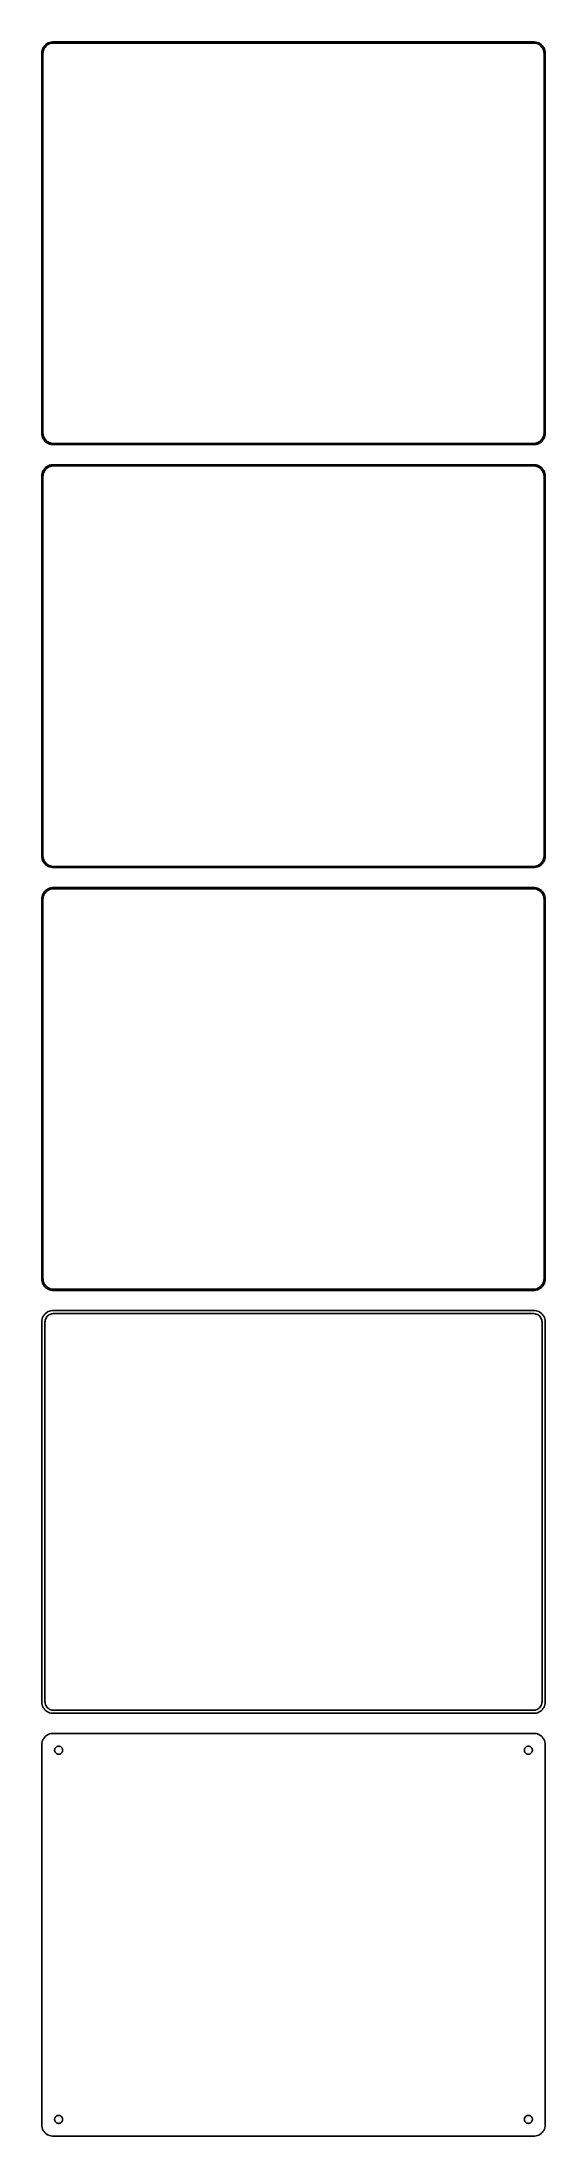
# Model space of a CAD drawing. Header units: metres. Extents: x -112 to 112, y 666 to 1602.
import ezdxf

# ---------------------------------------------------------------- set-up
doc = ezdxf.new("R2010")
doc.units = ezdxf.units.M

msp = doc.modelspace()

# ---------------------------------------------------------------- linework, layer by layer
for p, q in [((-110.687, 1600.85), (-111.145, 1600.42)), ((-110.179, 1601.22), (-110.687, 1600.85)), ((-110.278, 1600.41), (-109.795, 1600.76)), ((-109.629, 1601.52), (-110.179, 1601.22)), ((-109.795, 1600.76), (-109.272, 1601.05)), ((-109.045, 1601.76), (-109.629, 1601.52)), ((-109.272, 1601.05), (-108.718, 1601.27)), ((-108.437, 1601.91), (-109.045, 1601.76)), ((-108.718, 1601.27), (-108.14, 1601.42)), ((-107.814, 1601.99), (-108.437, 1601.91)), ((-108.14, 1601.42), (-107.548, 1601.49)), ((107.814, 1601.99), (-107.814, 1601.99)), ((-107.548, 1601.49), (107.548, 1601.49)), ((107.548, 1601.49), (108.14, 1601.42)), ((108.437, 1601.91), (107.814, 1601.99)), ((108.14, 1601.42), (108.718, 1601.27)), ((109.045, 1601.76), (108.437, 1601.91)), ((108.718, 1601.27), (109.272, 1601.05)), ((109.629, 1601.52), (109.045, 1601.76)), ((109.272, 1601.05), (109.795, 1600.76)), ((110.179, 1601.22), (109.629, 1601.52)), ((109.795, 1600.76), (110.278, 1600.41)), ((110.687, 1600.85), (110.179, 1601.22)), ((111.145, 1600.42), (110.687, 1600.85)), ((-112.461, 1597.63), (-112.5, 1597)), ((-112.5, 1597), (-112.5, 1427)), ((-112.343, 1598.24), (-112.461, 1597.63)), ((-112.149, 1598.84), (-112.343, 1598.24)), ((-111.882, 1599.41), (-112.149, 1598.84)), ((-112, 1596.75), (-111.963, 1597.35)), ((-112, 1427.25), (-112, 1596.75)), ((-111.963, 1597.35), (-111.851, 1597.93)), ((-111.545, 1599.94), (-111.882, 1599.41)), ((-111.851, 1597.93), (-111.666, 1598.5)), ((-111.666, 1598.5), (-111.412, 1599.04)), ((-111.145, 1600.42), (-111.545, 1599.94)), ((-111.412, 1599.04), (-111.093, 1599.54)), ((-111.093, 1599.54), (-110.713, 1600)), ((-110.713, 1600), (-110.278, 1600.41)), ((110.278, 1600.41), (110.713, 1600)), ((110.713, 1600), (111.093, 1599.54)), ((111.093, 1599.54), (111.412, 1599.04)), ((111.545, 1599.94), (111.145, 1600.42)), ((111.412, 1599.04), (111.666, 1598.5)), ((111.882, 1599.41), (111.545, 1599.94)), ((111.666, 1598.5), (111.851, 1597.93)), ((111.851, 1597.93), (111.963, 1597.35)), ((112.149, 1598.84), (111.882, 1599.41)), ((111.963, 1597.35), (112, 1596.75)), ((112, 1596.75), (112, 1427.25)), ((112.343, 1598.24), (112.149, 1598.84)), ((112.461, 1597.63), (112.343, 1598.24)), ((112.5, 1597), (112.461, 1597.63)), ((112.5, 1427), (112.5, 1597)), ((-112.5, 1427), (-112.461, 1426.37)), ((-112.461, 1426.37), (-112.343, 1425.76)), ((-112.343, 1425.76), (-112.149, 1425.16)), ((-112.149, 1425.16), (-111.882, 1424.59)), ((-111.963, 1426.65), (-112, 1427.25)), ((-111.851, 1426.07), (-111.963, 1426.65)), ((-111.882, 1424.59), (-111.545, 1424.06)), ((-111.666, 1425.5), (-111.851, 1426.07)), ((-111.412, 1424.96), (-111.666, 1425.5)), ((-111.545, 1424.06), (-111.145, 1423.58)), ((-111.093, 1424.46), (-111.412, 1424.96)), ((-111.145, 1423.58), (-110.687, 1423.15)), ((-110.713, 1424), (-111.093, 1424.46)), ((-110.278, 1423.59), (-110.713, 1424)), ((-110.687, 1423.15), (-110.179, 1422.78)), ((-109.795, 1423.24), (-110.278, 1423.59)), ((-110.179, 1422.78), (-109.629, 1422.48)), ((-109.272, 1422.95), (-109.795, 1423.24)), ((-108.718, 1422.73), (-109.272, 1422.95)), ((-108.14, 1422.58), (-108.718, 1422.73)), ((108.718, 1422.73), (108.14, 1422.58)), ((109.272, 1422.95), (108.718, 1422.73)), ((109.795, 1423.24), (109.272, 1422.95)), ((109.629, 1422.48), (110.179, 1422.78)), ((110.278, 1423.59), (109.795, 1423.24)), ((110.179, 1422.78), (110.687, 1423.15)), ((110.713, 1424), (110.278, 1423.59)), ((110.687, 1423.15), (111.145, 1423.58)), ((111.093, 1424.46), (110.713, 1424)), ((111.412, 1424.96), (111.093, 1424.46)), ((111.145, 1423.58), (111.545, 1424.06)), ((111.666, 1425.5), (111.412, 1424.96)), ((111.545, 1424.06), (111.882, 1424.59)), ((111.851, 1426.07), (111.666, 1425.5)), ((111.963, 1426.65), (111.851, 1426.07)), ((111.882, 1424.59), (112.149, 1425.16)), ((112, 1427.25), (111.963, 1426.65)), ((112.149, 1425.16), (112.343, 1425.76)), ((112.343, 1425.76), (112.461, 1426.37)), ((112.461, 1426.37), (112.5, 1427)), ((-109.629, 1422.48), (-109.045, 1422.24)), ((-109.045, 1422.24), (-108.437, 1422.09)), ((-108.437, 1422.09), (-107.814, 1422.01)), ((-107.548, 1422.51), (-108.14, 1422.58)), ((-107.814, 1422.01), (107.814, 1422.01)), ((107.548, 1422.51), (-107.548, 1422.51)), ((108.14, 1422.58), (107.548, 1422.51)), ((107.814, 1422.01), (108.437, 1422.09)), ((108.437, 1422.09), (109.045, 1422.24)), ((109.045, 1422.24), (109.629, 1422.48)), ((-112.461, 1408.63), (-112.5, 1408)), ((-112.5, 1408), (-112.5, 1238)), ((-112.343, 1409.24), (-112.461, 1408.63)), ((-112.149, 1409.84), (-112.343, 1409.24)), ((-111.882, 1410.41), (-112.149, 1409.84)), ((-112, 1407.75), (-111.963, 1408.35)), ((-112, 1238.25), (-112, 1407.75)), ((-111.963, 1408.35), (-111.851, 1408.93)), ((-111.545, 1410.94), (-111.882, 1410.41)), ((-111.851, 1408.93), (-111.666, 1409.5)), ((-111.666, 1409.5), (-111.412, 1410.04)), ((-111.145, 1411.42), (-111.545, 1410.94)), ((-111.412, 1410.04), (-111.093, 1410.54)), ((-110.687, 1411.85), (-111.145, 1411.42)), ((-111.093, 1410.54), (-110.713, 1411)), ((-110.713, 1411), (-110.278, 1411.41)), ((-110.179, 1412.22), (-110.687, 1411.85)), ((-110.278, 1411.41), (-109.795, 1411.76)), ((-109.629, 1412.52), (-110.179, 1412.22)), ((-109.795, 1411.76), (-109.272, 1412.05)), ((-109.045, 1412.76), (-109.629, 1412.52)), ((-109.272, 1412.05), (-108.718, 1412.27)), ((-108.437, 1412.91), (-109.045, 1412.76)), ((-108.718, 1412.27), (-108.14, 1412.42)), ((-107.814, 1412.99), (-108.437, 1412.91)), ((-108.14, 1412.42), (-107.548, 1412.49)), ((107.814, 1412.99), (-107.814, 1412.99)), ((-107.548, 1412.49), (107.548, 1412.49)), ((107.548, 1412.49), (108.14, 1412.42)), ((108.437, 1412.91), (107.814, 1412.99)), ((108.14, 1412.42), (108.718, 1412.27)), ((109.045, 1412.76), (108.437, 1412.91)), ((108.718, 1412.27), (109.272, 1412.05)), ((109.629, 1412.52), (109.045, 1412.76)), ((109.272, 1412.05), (109.795, 1411.76)), ((110.179, 1412.22), (109.629, 1412.52)), ((109.795, 1411.76), (110.278, 1411.41)), ((110.687, 1411.85), (110.179, 1412.22)), ((110.278, 1411.41), (110.713, 1411)), ((111.145, 1411.42), (110.687, 1411.85)), ((110.713, 1411), (111.093, 1410.54)), ((111.093, 1410.54), (111.412, 1410.04)), ((111.545, 1410.94), (111.145, 1411.42)), ((111.412, 1410.04), (111.666, 1409.5)), ((111.882, 1410.41), (111.545, 1410.94)), ((111.666, 1409.5), (111.851, 1408.93)), ((111.851, 1408.93), (111.963, 1408.35)), ((112.149, 1409.84), (111.882, 1410.41)), ((111.963, 1408.35), (112, 1407.75)), ((112, 1407.75), (112, 1238.25)), ((112.343, 1409.24), (112.149, 1409.84)), ((112.461, 1408.63), (112.343, 1409.24)), ((112.5, 1408), (112.461, 1408.63)), ((112.5, 1238), (112.5, 1408)), ((-112.5, 1238), (-112.461, 1237.37)), ((-112.461, 1237.37), (-112.343, 1236.76)), ((-112.343, 1236.76), (-112.149, 1236.16)), ((-112.149, 1236.16), (-111.882, 1235.59)), ((-111.963, 1237.65), (-112, 1238.25)), ((-111.851, 1237.07), (-111.963, 1237.65)), ((-111.882, 1235.59), (-111.545, 1235.06)), ((-111.666, 1236.5), (-111.851, 1237.07)), ((-111.412, 1235.96), (-111.666, 1236.5)), ((-111.093, 1235.46), (-111.412, 1235.96)), ((111.412, 1235.96), (111.093, 1235.46)), ((111.666, 1236.5), (111.412, 1235.96)), ((111.545, 1235.06), (111.882, 1235.59)), ((111.851, 1237.07), (111.666, 1236.5)), ((111.963, 1237.65), (111.851, 1237.07)), ((111.882, 1235.59), (112.149, 1236.16)), ((112, 1238.25), (111.963, 1237.65)), ((112.149, 1236.16), (112.343, 1236.76)), ((112.343, 1236.76), (112.461, 1237.37)), ((112.461, 1237.37), (112.5, 1238)), ((-111.545, 1235.06), (-111.145, 1234.58)), ((-111.145, 1234.58), (-110.687, 1234.15)), ((-110.713, 1235), (-111.093, 1235.46)), ((-110.278, 1234.59), (-110.713, 1235)), ((-110.687, 1234.15), (-110.179, 1233.78)), ((-109.795, 1234.24), (-110.278, 1234.59)), ((-110.179, 1233.78), (-109.629, 1233.48)), ((-109.272, 1233.95), (-109.795, 1234.24)), ((-109.629, 1233.48), (-109.045, 1233.24)), ((-108.718, 1233.73), (-109.272, 1233.95)), ((-109.045, 1233.24), (-108.437, 1233.09)), ((-108.14, 1233.58), (-108.718, 1233.73)), ((-108.437, 1233.09), (-107.814, 1233.01)), ((-107.548, 1233.51), (-108.14, 1233.58)), ((-107.814, 1233.01), (107.814, 1233.01)), ((107.548, 1233.51), (-107.548, 1233.51)), ((108.14, 1233.58), (107.548, 1233.51)), ((107.814, 1233.01), (108.437, 1233.09)), ((108.718, 1233.73), (108.14, 1233.58)), ((108.437, 1233.09), (109.045, 1233.24)), ((109.272, 1233.95), (108.718, 1233.73)), ((109.045, 1233.24), (109.629, 1233.48)), ((109.795, 1234.24), (109.272, 1233.95)), ((109.629, 1233.48), (110.179, 1233.78)), ((110.278, 1234.59), (109.795, 1234.24)), ((110.179, 1233.78), (110.687, 1234.15)), ((110.713, 1235), (110.278, 1234.59)), ((110.687, 1234.15), (111.145, 1234.58)), ((111.093, 1235.46), (110.713, 1235)), ((111.145, 1234.58), (111.545, 1235.06)), ((-112.461, 1219.63), (-112.5, 1219)), ((-112.5, 1219), (-112.5, 1049)), ((-112.343, 1220.24), (-112.461, 1219.63)), ((-112.149, 1220.84), (-112.343, 1220.24)), ((-111.882, 1221.41), (-112.149, 1220.84)), ((-112, 1218.75), (-111.963, 1219.35)), ((-112, 1049.25), (-112, 1218.75)), ((-111.963, 1219.35), (-111.851, 1219.93)), ((-111.545, 1221.94), (-111.882, 1221.41)), ((-111.851, 1219.93), (-111.666, 1220.5)), ((-111.666, 1220.5), (-111.412, 1221.04)), ((-111.145, 1222.42), (-111.545, 1221.94)), ((-111.412, 1221.04), (-111.093, 1221.54)), ((-110.687, 1222.85), (-111.145, 1222.42)), ((-111.093, 1221.54), (-110.713, 1222)), ((-110.713, 1222), (-110.278, 1222.41)), ((-110.179, 1223.22), (-110.687, 1222.85)), ((-110.278, 1222.41), (-109.795, 1222.76)), ((-109.629, 1223.52), (-110.179, 1223.22)), ((-109.795, 1222.76), (-109.272, 1223.05)), ((-109.045, 1223.76), (-109.629, 1223.52)), ((-109.272, 1223.05), (-108.718, 1223.27)), ((-108.437, 1223.91), (-109.045, 1223.76)), ((-108.718, 1223.27), (-108.14, 1223.42)), ((-107.814, 1223.99), (-108.437, 1223.91)), ((-108.14, 1223.42), (-107.548, 1223.49)), ((107.814, 1223.99), (-107.814, 1223.99)), ((-107.548, 1223.49), (107.548, 1223.49)), ((107.548, 1223.49), (108.14, 1223.42)), ((108.437, 1223.91), (107.814, 1223.99)), ((108.14, 1223.42), (108.718, 1223.27)), ((109.045, 1223.76), (108.437, 1223.91)), ((108.718, 1223.27), (109.272, 1223.05)), ((109.629, 1223.52), (109.045, 1223.76)), ((109.272, 1223.05), (109.795, 1222.76)), ((110.179, 1223.22), (109.629, 1223.52)), ((109.795, 1222.76), (110.278, 1222.41)), ((110.687, 1222.85), (110.179, 1223.22)), ((110.278, 1222.41), (110.713, 1222)), ((111.145, 1222.42), (110.687, 1222.85)), ((110.713, 1222), (111.093, 1221.54)), ((111.093, 1221.54), (111.412, 1221.04)), ((111.545, 1221.94), (111.145, 1222.42)), ((111.412, 1221.04), (111.666, 1220.5)), ((111.882, 1221.41), (111.545, 1221.94)), ((111.666, 1220.5), (111.851, 1219.93)), ((111.851, 1219.93), (111.963, 1219.35)), ((112.149, 1220.84), (111.882, 1221.41)), ((111.963, 1219.35), (112, 1218.75)), ((112, 1218.75), (112, 1049.25)), ((112.343, 1220.24), (112.149, 1220.84)), ((112.461, 1219.63), (112.343, 1220.24)), ((112.5, 1219), (112.461, 1219.63)), ((112.5, 1049), (112.5, 1219)), ((-112.5, 1049), (-112.461, 1048.37)), ((-112.461, 1048.37), (-112.343, 1047.76)), ((-111.963, 1048.65), (-112, 1049.25)), ((-111.851, 1048.07), (-111.963, 1048.65)), ((111.963, 1048.65), (111.851, 1048.07)), ((112, 1049.25), (111.963, 1048.65)), ((112.343, 1047.76), (112.461, 1048.37)), ((112.461, 1048.37), (112.5, 1049)), ((-112.343, 1047.76), (-112.149, 1047.16)), ((-112.149, 1047.16), (-111.882, 1046.59)), ((-111.882, 1046.59), (-111.545, 1046.06)), ((-111.666, 1047.5), (-111.851, 1048.07)), ((-111.412, 1046.96), (-111.666, 1047.5)), ((-111.545, 1046.06), (-111.145, 1045.58)), ((-111.093, 1046.46), (-111.412, 1046.96)), ((-111.145, 1045.58), (-110.687, 1045.15)), ((-110.713, 1046), (-111.093, 1046.46)), ((-110.278, 1045.59), (-110.713, 1046)), ((-110.687, 1045.15), (-110.179, 1044.78)), ((-109.795, 1045.24), (-110.278, 1045.59)), ((-110.179, 1044.78), (-109.629, 1044.48)), ((-109.272, 1044.95), (-109.795, 1045.24)), ((-109.629, 1044.48), (-109.045, 1044.24)), ((-108.718, 1044.73), (-109.272, 1044.95)), ((-109.045, 1044.24), (-108.437, 1044.09)), ((-108.14, 1044.58), (-108.718, 1044.73)), ((-108.437, 1044.09), (-107.814, 1044.01)), ((-107.548, 1044.51), (-108.14, 1044.58)), ((-107.814, 1044.01), (107.814, 1044.01)), ((107.548, 1044.51), (-107.548, 1044.51)), ((108.14, 1044.58), (107.548, 1044.51)), ((107.814, 1044.01), (108.437, 1044.09)), ((108.718, 1044.73), (108.14, 1044.58)), ((108.437, 1044.09), (109.045, 1044.24)), ((109.272, 1044.95), (108.718, 1044.73)), ((109.045, 1044.24), (109.629, 1044.48)), ((109.795, 1045.24), (109.272, 1044.95)), ((109.629, 1044.48), (110.179, 1044.78)), ((110.278, 1045.59), (109.795, 1045.24)), ((110.179, 1044.78), (110.687, 1045.15)), ((110.713, 1046), (110.278, 1045.59)), ((110.687, 1045.15), (111.145, 1045.58)), ((111.093, 1046.46), (110.713, 1046)), ((111.412, 1046.96), (111.093, 1046.46)), ((111.145, 1045.58), (111.545, 1046.06)), ((111.666, 1047.5), (111.412, 1046.96)), ((111.545, 1046.06), (111.882, 1046.59)), ((111.851, 1048.07), (111.666, 1047.5)), ((111.882, 1046.59), (112.149, 1047.16)), ((112.149, 1047.16), (112.343, 1047.76)), ((-112.461, 1030.63), (-112.5, 1030)), ((-112.5, 1030), (-112.5, 860)), ((-112.343, 1031.24), (-112.461, 1030.63)), ((-112.149, 1031.84), (-112.343, 1031.24)), ((-111.882, 1032.41), (-112.149, 1031.84)), ((-111.545, 1032.94), (-111.882, 1032.41)), ((-111.145, 1033.42), (-111.545, 1032.94)), ((-110.687, 1033.85), (-111.145, 1033.42)), ((-111.119, 1029.75), (-111.089, 1030.23)), ((-111.119, 860.25), (-111.119, 1029.75)), ((-111.089, 1030.23), (-110.998, 1030.71)), ((-110.998, 1030.71), (-110.848, 1031.17)), ((-110.848, 1031.17), (-110.641, 1031.61)), ((-110.179, 1034.22), (-110.687, 1033.85)), ((-110.641, 1031.61), (-110.38, 1032.02)), ((-110.38, 1032.02), (-110.071, 1032.4)), ((-109.629, 1034.52), (-110.179, 1034.22)), ((-110.071, 1032.4), (-109.716, 1032.73)), ((-109.716, 1032.73), (-109.323, 1033.02)), ((-109.045, 1034.76), (-109.629, 1034.52)), ((-109.323, 1033.02), (-108.898, 1033.25)), ((-108.437, 1034.91), (-109.045, 1034.76)), ((-108.898, 1033.25), (-108.446, 1033.43)), ((-108.446, 1033.43), (-107.975, 1033.55)), ((-107.814, 1034.99), (-108.437, 1034.91)), ((-107.975, 1033.55), (-107.493, 1033.61)), ((107.814, 1034.99), (-107.814, 1034.99)), ((-107.493, 1033.61), (107.493, 1033.61)), ((107.493, 1033.61), (107.975, 1033.55)), ((108.437, 1034.91), (107.814, 1034.99)), ((107.975, 1033.55), (108.446, 1033.43)), ((109.045, 1034.76), (108.437, 1034.91)), ((108.446, 1033.43), (108.898, 1033.25)), ((108.898, 1033.25), (109.323, 1033.02)), ((109.629, 1034.52), (109.045, 1034.76)), ((109.323, 1033.02), (109.716, 1032.73)), ((110.179, 1034.22), (109.629, 1034.52)), ((109.716, 1032.73), (110.071, 1032.4)), ((110.071, 1032.4), (110.38, 1032.02)), ((110.687, 1033.85), (110.179, 1034.22)), ((110.38, 1032.02), (110.641, 1031.61)), ((110.641, 1031.61), (110.848, 1031.17)), ((111.145, 1033.42), (110.687, 1033.85)), ((110.848, 1031.17), (110.998, 1030.71)), ((110.998, 1030.71), (111.089, 1030.23)), ((111.089, 1030.23), (111.119, 1029.75)), ((111.119, 1029.75), (111.119, 860.25)), ((111.545, 1032.94), (111.145, 1033.42)), ((111.882, 1032.41), (111.545, 1032.94)), ((112.149, 1031.84), (111.882, 1032.41)), ((112.343, 1031.24), (112.149, 1031.84)), ((112.461, 1030.63), (112.343, 1031.24)), ((112.5, 1030), (112.461, 1030.63)), ((112.5, 860), (112.5, 1030)), ((-112.5, 860), (-112.461, 859.373)), ((-112.461, 859.373), (-112.343, 858.757)), ((-112.343, 858.757), (-112.149, 858.159)), ((-112.149, 858.159), (-111.882, 857.591)), ((-111.882, 857.591), (-111.545, 857.061)), ((-111.545, 857.061), (-111.145, 856.577)), ((-111.145, 856.577), (-110.687, 856.147)), ((-111.089, 859.765), (-111.119, 860.25)), ((-110.998, 859.288), (-111.089, 859.765)), ((-110.848, 858.826), (-110.998, 859.288)), ((-110.641, 858.386), (-110.848, 858.826)), ((-110.687, 856.147), (-110.179, 855.778)), ((-110.38, 857.976), (-110.641, 858.386)), ((-110.071, 857.601), (-110.38, 857.976)), ((-110.179, 855.778), (-109.629, 855.476)), ((-109.716, 857.269), (-110.071, 857.601)), ((-109.323, 856.983), (-109.716, 857.269)), ((-109.629, 855.476), (-109.045, 855.245)), ((-108.898, 856.749), (-109.323, 856.983)), ((-109.045, 855.245), (-108.437, 855.089)), ((-108.446, 856.57), (-108.898, 856.749)), ((-107.975, 856.449), (-108.446, 856.57)), ((-108.437, 855.089), (-107.814, 855.01)), ((-107.493, 856.388), (-107.975, 856.449)), ((-107.814, 855.01), (107.814, 855.01)), ((107.493, 856.388), (-107.493, 856.388)), ((107.975, 856.449), (107.493, 856.388)), ((107.814, 855.01), (108.437, 855.089)), ((108.446, 856.57), (107.975, 856.449)), ((108.437, 855.089), (109.045, 855.245)), ((108.898, 856.749), (108.446, 856.57)), ((109.323, 856.983), (108.898, 856.749)), ((109.045, 855.245), (109.629, 855.476)), ((109.716, 857.269), (109.323, 856.983)), ((109.629, 855.476), (110.179, 855.778)), ((110.071, 857.601), (109.716, 857.269)), ((110.38, 857.976), (110.071, 857.601)), ((110.179, 855.778), (110.687, 856.147)), ((110.641, 858.386), (110.38, 857.976)), ((110.848, 858.826), (110.641, 858.386)), ((110.687, 856.147), (111.145, 856.577)), ((110.998, 859.288), (110.848, 858.826)), ((111.089, 859.765), (110.998, 859.288)), ((111.119, 860.25), (111.089, 859.765)), ((111.145, 856.577), (111.545, 857.061)), ((111.545, 857.061), (111.882, 857.591)), ((111.882, 857.591), (112.149, 858.159)), ((112.149, 858.159), (112.343, 858.757)), ((112.343, 858.757), (112.461, 859.373)), ((112.461, 859.373), (112.5, 860)), ((-112.149, 842.841), (-112.343, 842.243)), ((-111.882, 843.409), (-112.149, 842.841)), ((-111.545, 843.939), (-111.882, 843.409)), ((-111.145, 844.423), (-111.545, 843.939)), ((-110.687, 844.853), (-111.145, 844.423)), ((-110.179, 845.222), (-110.687, 844.853)), ((-109.629, 845.524), (-110.179, 845.222)), ((-109.045, 845.755), (-109.629, 845.524)), ((-108.437, 845.911), (-109.045, 845.755)), ((-107.814, 845.99), (-108.437, 845.911)), ((107.814, 845.99), (-107.814, 845.99)), ((108.437, 845.911), (107.814, 845.99)), ((109.045, 845.755), (108.437, 845.911)), ((109.629, 845.524), (109.045, 845.755)), ((110.179, 845.222), (109.629, 845.524)), ((110.687, 844.853), (110.179, 845.222)), ((111.145, 844.423), (110.687, 844.853)), ((111.545, 843.939), (111.145, 844.423)), ((111.882, 843.409), (111.545, 843.939)), ((112.149, 842.841), (111.882, 843.409)), ((112.343, 842.243), (112.149, 842.841)), ((-112.461, 841.627), (-112.5, 841)), ((-112.5, 841), (-112.5, 671)), ((-112.343, 842.243), (-112.461, 841.627)), ((-106.8, 838.5), (-106.786, 838.726)), ((-106.786, 838.274), (-106.8, 838.5)), ((-106.786, 838.726), (-106.743, 838.948)), ((-106.743, 838.052), (-106.786, 838.274)), ((-106.743, 838.948), (-106.674, 839.163)), ((-106.674, 837.837), (-106.743, 838.052)), ((-106.674, 839.163), (-106.577, 839.367)), ((-106.577, 837.633), (-106.674, 837.837)), ((-106.577, 839.367), (-106.456, 839.558)), ((-106.456, 837.442), (-106.577, 837.633)), ((-106.456, 839.558), (-106.312, 839.732)), ((-106.312, 837.268), (-106.456, 837.442)), ((-106.312, 839.732), (-106.147, 839.887)), ((-106.147, 837.113), (-106.312, 837.268)), ((-106.147, 839.887), (-105.964, 840.02)), ((-105.964, 836.98), (-106.147, 837.113)), ((-105.964, 840.02), (-105.766, 840.129)), ((-105.766, 836.871), (-105.964, 836.98)), ((-105.766, 840.129), (-105.556, 840.212)), ((-105.556, 836.788), (-105.766, 836.871)), ((-105.556, 840.212), (-105.337, 840.268)), ((-105.337, 836.732), (-105.556, 836.788)), ((-105.337, 840.268), (-105.113, 840.296)), ((-105.113, 836.704), (-105.337, 836.732)), ((-105.113, 840.296), (-104.887, 840.296)), ((-104.887, 836.704), (-105.113, 836.704)), ((-104.887, 840.296), (-104.663, 840.268)), ((-104.663, 836.732), (-104.887, 836.704)), ((-104.663, 840.268), (-104.444, 840.212)), ((-104.444, 836.788), (-104.663, 836.732)), ((-104.444, 840.212), (-104.234, 840.129)), ((-104.234, 836.871), (-104.444, 836.788)), ((-104.234, 840.129), (-104.036, 840.02)), ((-104.036, 836.98), (-104.234, 836.871)), ((-104.036, 840.02), (-103.853, 839.887)), ((-103.853, 837.113), (-104.036, 836.98)), ((-103.853, 839.887), (-103.688, 839.732)), ((-103.688, 837.268), (-103.853, 837.113)), ((-103.688, 839.732), (-103.544, 839.558)), ((-103.544, 837.442), (-103.688, 837.268)), ((-103.544, 839.558), (-103.423, 839.367)), ((-103.423, 837.633), (-103.544, 837.442)), ((-103.423, 839.367), (-103.326, 839.163)), ((-103.326, 837.837), (-103.423, 837.633)), ((-103.326, 839.163), (-103.257, 838.948)), ((-103.257, 838.052), (-103.326, 837.837)), ((-103.257, 838.948), (-103.214, 838.726)), ((-103.214, 838.274), (-103.257, 838.052)), ((-103.214, 838.726), (-103.2, 838.5)), ((-103.2, 838.5), (-103.214, 838.274)), ((103.2, 838.5), (103.214, 838.726)), ((103.214, 838.274), (103.2, 838.5)), ((103.214, 838.726), (103.257, 838.948)), ((103.257, 838.052), (103.214, 838.274)), ((103.257, 838.948), (103.326, 839.163)), ((103.326, 837.837), (103.257, 838.052)), ((103.326, 839.163), (103.423, 839.367)), ((103.423, 837.633), (103.326, 837.837)), ((103.423, 839.367), (103.544, 839.558)), ((103.544, 837.442), (103.423, 837.633)), ((103.544, 839.558), (103.688, 839.732)), ((103.688, 837.268), (103.544, 837.442)), ((103.688, 839.732), (103.853, 839.887)), ((103.853, 837.113), (103.688, 837.268)), ((103.853, 839.887), (104.036, 840.02)), ((104.036, 836.98), (103.853, 837.113)), ((104.036, 840.02), (104.234, 840.129)), ((104.234, 836.871), (104.036, 836.98)), ((104.234, 840.129), (104.444, 840.212)), ((104.444, 836.788), (104.234, 836.871)), ((104.444, 840.212), (104.663, 840.268)), ((104.663, 836.732), (104.444, 836.788)), ((104.663, 840.268), (104.887, 840.296)), ((104.887, 836.704), (104.663, 836.732)), ((104.887, 840.296), (105.113, 840.296)), ((105.113, 836.704), (104.887, 836.704)), ((105.113, 840.296), (105.337, 840.268)), ((105.337, 836.732), (105.113, 836.704)), ((105.337, 840.268), (105.556, 840.212)), ((105.556, 836.788), (105.337, 836.732)), ((105.556, 840.212), (105.766, 840.129)), ((105.766, 836.871), (105.556, 836.788)), ((105.766, 840.129), (105.964, 840.02)), ((105.964, 836.98), (105.766, 836.871)), ((105.964, 840.02), (106.147, 839.887)), ((106.147, 837.113), (105.964, 836.98)), ((106.147, 839.887), (106.312, 839.732)), ((106.312, 837.268), (106.147, 837.113)), ((106.312, 839.732), (106.456, 839.558)), ((106.456, 837.442), (106.312, 837.268)), ((106.456, 839.558), (106.577, 839.367)), ((106.577, 837.633), (106.456, 837.442)), ((106.577, 839.367), (106.674, 839.163)), ((106.674, 837.837), (106.577, 837.633)), ((106.674, 839.163), (106.743, 838.948)), ((106.743, 838.052), (106.674, 837.837)), ((106.743, 838.948), (106.786, 838.726)), ((106.786, 838.274), (106.743, 838.052)), ((106.786, 838.726), (106.8, 838.5)), ((106.8, 838.5), (106.786, 838.274)), ((112.461, 841.627), (112.343, 842.243)), ((112.5, 841), (112.461, 841.627)), ((112.5, 671), (112.5, 841)), ((-106.786, 673.726), (-106.743, 673.948)), ((-106.743, 673.948), (-106.674, 674.163)), ((-106.674, 674.163), (-106.577, 674.367)), ((-106.577, 674.367), (-106.456, 674.558)), ((-106.456, 674.558), (-106.312, 674.732)), ((-106.312, 674.732), (-106.147, 674.887)), ((-106.147, 674.887), (-105.964, 675.02)), ((-105.964, 675.02), (-105.766, 675.129)), ((-105.766, 675.129), (-105.556, 675.212)), ((-105.556, 675.212), (-105.337, 675.268)), ((-105.337, 675.268), (-105.113, 675.296)), ((-105.113, 675.296), (-104.887, 675.296)), ((-104.887, 675.296), (-104.663, 675.268)), ((-104.663, 675.268), (-104.444, 675.212)), ((-104.444, 675.212), (-104.234, 675.129)), ((-104.234, 675.129), (-104.036, 675.02)), ((-104.036, 675.02), (-103.853, 674.887)), ((-103.853, 674.887), (-103.688, 674.732)), ((-103.688, 674.732), (-103.544, 674.558)), ((-103.544, 674.558), (-103.423, 674.367)), ((-103.423, 674.367), (-103.326, 674.163)), ((-103.326, 674.163), (-103.257, 673.948)), ((-103.257, 673.948), (-103.214, 673.726)), ((103.214, 673.726), (103.257, 673.948)), ((103.257, 673.948), (103.326, 674.163)), ((103.326, 674.163), (103.423, 674.367)), ((103.423, 674.367), (103.544, 674.558)), ((103.544, 674.558), (103.688, 674.732)), ((103.688, 674.732), (103.853, 674.887)), ((103.853, 674.887), (104.036, 675.02)), ((104.036, 675.02), (104.234, 675.129)), ((104.234, 675.129), (104.444, 675.212)), ((104.444, 675.212), (104.663, 675.268)), ((104.663, 675.268), (104.887, 675.296)), ((104.887, 675.296), (105.113, 675.296)), ((105.113, 675.296), (105.337, 675.268)), ((105.337, 675.268), (105.556, 675.212)), ((105.556, 675.212), (105.766, 675.129)), ((105.766, 675.129), (105.964, 675.02)), ((105.964, 675.02), (106.147, 674.887)), ((106.147, 674.887), (106.312, 674.732)), ((106.312, 674.732), (106.456, 674.558)), ((106.456, 674.558), (106.577, 674.367)), ((106.577, 674.367), (106.674, 674.163)), ((106.674, 674.163), (106.743, 673.948)), ((106.743, 673.948), (106.786, 673.726)), ((-112.5, 671), (-112.461, 670.373)), ((-112.461, 670.373), (-112.343, 669.757)), ((-112.343, 669.757), (-112.149, 669.159)), ((-112.149, 669.159), (-111.882, 668.591)), ((-111.882, 668.591), (-111.545, 668.061)), ((-111.545, 668.061), (-111.145, 667.577)), ((-111.145, 667.577), (-110.687, 667.147)), ((-110.687, 667.147), (-110.179, 666.778)), ((-110.179, 666.778), (-109.629, 666.476)), ((-109.629, 666.476), (-109.045, 666.245)), ((-109.045, 666.245), (-108.437, 666.089)), ((-108.437, 666.089), (-107.814, 666.01)), ((-107.814, 666.01), (107.814, 666.01)), ((-106.8, 673.5), (-106.786, 673.726)), ((-106.786, 673.274), (-106.8, 673.5)), ((-106.743, 673.052), (-106.786, 673.274)), ((-106.674, 672.837), (-106.743, 673.052)), ((-106.577, 672.633), (-106.674, 672.837)), ((-106.456, 672.442), (-106.577, 672.633)), ((-106.312, 672.268), (-106.456, 672.442)), ((-106.147, 672.113), (-106.312, 672.268)), ((-105.964, 671.98), (-106.147, 672.113)), ((-105.766, 671.871), (-105.964, 671.98)), ((-105.556, 671.788), (-105.766, 671.871)), ((-105.337, 671.732), (-105.556, 671.788)), ((-105.113, 671.704), (-105.337, 671.732)), ((-104.887, 671.704), (-105.113, 671.704)), ((-104.663, 671.732), (-104.887, 671.704)), ((-104.444, 671.788), (-104.663, 671.732)), ((-104.234, 671.871), (-104.444, 671.788)), ((-104.036, 671.98), (-104.234, 671.871)), ((-103.853, 672.113), (-104.036, 671.98)), ((-103.688, 672.268), (-103.853, 672.113)), ((-103.544, 672.442), (-103.688, 672.268)), ((-103.423, 672.633), (-103.544, 672.442)), ((-103.326, 672.837), (-103.423, 672.633)), ((-103.257, 673.052), (-103.326, 672.837)), ((-103.214, 673.274), (-103.257, 673.052)), ((-103.214, 673.726), (-103.2, 673.5)), ((-103.2, 673.5), (-103.214, 673.274)), ((103.2, 673.5), (103.214, 673.726)), ((103.214, 673.274), (103.2, 673.5)), ((103.257, 673.052), (103.214, 673.274)), ((103.326, 672.837), (103.257, 673.052)), ((103.423, 672.633), (103.326, 672.837)), ((103.544, 672.442), (103.423, 672.633)), ((103.688, 672.268), (103.544, 672.442)), ((103.853, 672.113), (103.688, 672.268)), ((104.036, 671.98), (103.853, 672.113)), ((104.234, 671.871), (104.036, 671.98)), ((104.444, 671.788), (104.234, 671.871)), ((104.663, 671.732), (104.444, 671.788)), ((104.887, 671.704), (104.663, 671.732)), ((105.113, 671.704), (104.887, 671.704)), ((105.337, 671.732), (105.113, 671.704)), ((105.556, 671.788), (105.337, 671.732)), ((105.766, 671.871), (105.556, 671.788)), ((105.964, 671.98), (105.766, 671.871)), ((106.147, 672.113), (105.964, 671.98)), ((106.312, 672.268), (106.147, 672.113)), ((106.456, 672.442), (106.312, 672.268)), ((106.577, 672.633), (106.456, 672.442)), ((106.674, 672.837), (106.577, 672.633)), ((106.743, 673.052), (106.674, 672.837)), ((106.786, 673.274), (106.743, 673.052)), ((106.786, 673.726), (106.8, 673.5)), ((106.8, 673.5), (106.786, 673.274)), ((107.814, 666.01), (108.437, 666.089)), ((108.437, 666.089), (109.045, 666.245)), ((109.045, 666.245), (109.629, 666.476)), ((109.629, 666.476), (110.179, 666.778)), ((110.179, 666.778), (110.687, 667.147)), ((110.687, 667.147), (111.145, 667.577)), ((111.145, 667.577), (111.545, 668.061)), ((111.545, 668.061), (111.882, 668.591)), ((111.882, 668.591), (112.149, 669.159)), ((112.149, 669.159), (112.343, 669.757)), ((112.343, 669.757), (112.461, 670.373)), ((112.461, 670.373), (112.5, 671))]:
    msp.add_line(p, q)

doc.saveas('drawing.dxf')
